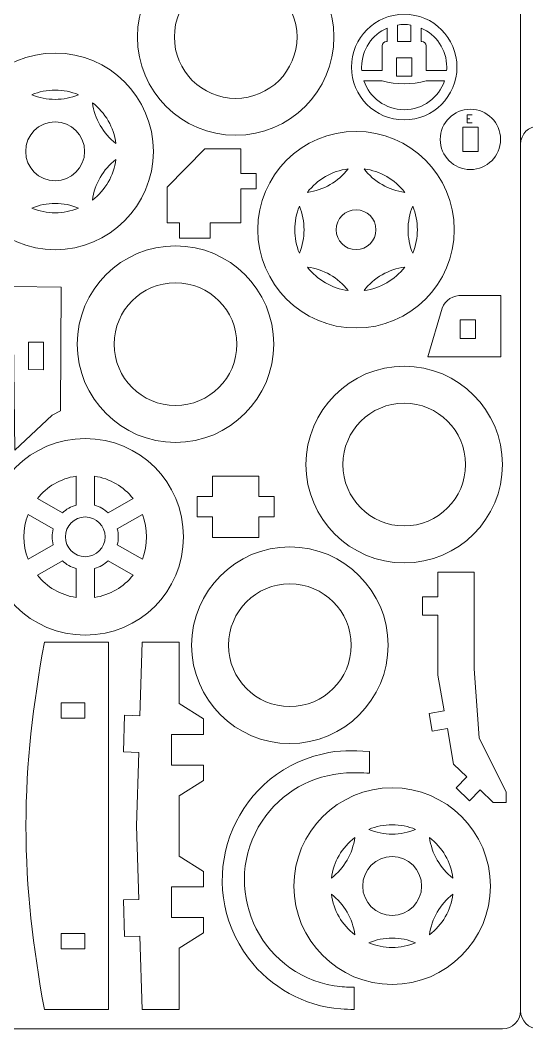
# Model space of a CAD drawing. Header units: centimetres. Extents: x -47.5 to 47.5, y -14.5 to 14.5.
# Drawn here: x -17.82 to -9.4, y -14.5 to 2.25 of the extents above; entities that cross this region are included whole.
import ezdxf

# ---------------------------------------------------------------- set-up
doc = ezdxf.new("R2010")
doc.units = ezdxf.units.CM
doc.header["$MEASUREMENT"] = 0
doc.layers.add('Camada 1', color=7, linetype='Continuous')

msp = doc.modelspace()

# ---------------------------------------------------------------- linework, layer by layer
at = {"layer": 'Camada 1', "color": 6, "lineweight": 9}
for points in [[(-28.2, 14.5), (-28.2, 14.5), (-9.8, 14.5), (-9.8, 14.5), (-9.8, 14.5), (-9.635, 14.5), (-9.5, 14.365), (-9.5, 14.2), (-9.5, 14.2), (-9.5, 14.2), (-9.5, -14.2), (-9.5, -14.2), (-9.5, -14.2), (-9.5, -14.365), (-9.635, -14.5), (-9.8, -14.5), (-9.8, -14.5), (-9.8, -14.5), (-28.2, -14.5), (-28.2, -14.5), (-28.2, -14.5), (-28.365, -14.5), (-28.5, -14.365), (-28.5, -14.2), (-28.5, -14.2), (-28.5, -14.2), (-28.5, 14.2), (-28.5, 14.2), (-28.5, 14.2), (-28.5, 14.365), (-28.365, 14.5), (-28.2, 14.5)], [(-9.2, 0.4919), (-9.2, 0.4919), (9.2, 0.4919), (9.2, 0.4919), (9.2, 0.4919), (9.365, 0.4919), (9.5, 0.3569), (9.5, 0.1919), (9.5, 0.1919), (9.5, 0.1919), (9.5, -14.2), (9.5, -14.2), (9.5, -14.2), (9.5, -14.365), (9.365, -14.5), (9.2, -14.5), (9.2, -14.5), (9.2, -14.5), (-9.2, -14.5), (-9.2, -14.5), (-9.2, -14.5), (-9.365, -14.5), (-9.5, -14.365), (-9.5, -14.2), (-9.5, -14.2), (-9.5, -14.2), (-9.5, 0.1919), (-9.5, 0.1919), (-9.5, 0.1919), (-9.5, 0.3569), (-9.365, 0.4919), (-9.2, 0.4919)]]:
    msp.add_open_spline(points, degree=3, knots=[0, 0, 0, 0, 0.11111111, 0.11111111, 0.11111111, 0.11111111, 0.22222222, 0.22222222, 0.22222222, 0.22222222, 0.33333333, 0.33333333, 0.33333333, 0.33333333, 0.44444444, 0.44444444, 0.44444444, 0.44444444, 0.55555556, 0.55555556, 0.55555556, 0.55555556, 0.66666667, 0.66666667, 0.66666667, 0.66666667, 0.77777778, 0.77777778, 0.77777778, 0.77777778, 1, 1, 1, 1], dxfattribs=at)
at = {"layer": 'Camada 1', "lineweight": 9}
for points, knots in [([(-14.23448, 3.60213), (-13.33302, 3.60213), (-12.60225, 2.87136), (-12.60225, 1.9699), (-12.60225, 1.9699), (-12.60225, 1.06846), (-13.33302, 0.33769), (-14.23448, 0.33769), (-14.23448, 0.33769), (-15.13594, 0.33769), (-15.86671, 1.06846), (-15.86671, 1.9699), (-15.86671, 1.9699), (-15.86671, 2.87136), (-15.13594, 3.60213), (-14.23448, 3.60213)], [0, 0, 0, 0, 0.2, 0.2, 0.2, 0.2, 0.4, 0.4, 0.4, 0.4, 0.6, 0.6, 0.6, 0.6, 1, 1, 1, 1]), ([(-12.31151, 1.46991), (-12.31151, 1.95428), (-11.91885, 2.34695), (-11.43447, 2.34695), (-11.43447, 2.34695), (-10.9501, 2.34695), (-10.55744, 1.95428), (-10.55744, 1.46991), (-10.55744, 1.46991), (-10.55744, 0.98553), (-10.9501, 0.59288), (-11.43447, 0.59288), (-11.43447, 0.59288), (-11.91885, 0.59288), (-12.31151, 0.98553), (-12.31151, 1.46991)], [0, 0, 0, 0, 0.2, 0.2, 0.2, 0.2, 0.4, 0.4, 0.4, 0.4, 0.6, 0.6, 0.6, 0.6, 1, 1, 1, 1]), ([(-17.23448, 1.70215), (-16.33302, 1.70215), (-15.60225, 0.97137), (-15.60225, 0.06991), (-15.60225, 0.06991), (-15.60225, -0.83155), (-16.33302, -1.56232), (-17.23448, -1.56232), (-17.23448, -1.56232), (-18.13594, -1.56232), (-18.86671, -0.83155), (-18.86671, 0.06991), (-18.86671, 0.06991), (-18.86671, 0.97137), (-18.13594, 1.70215), (-17.23448, 1.70215)], [0, 0, 0, 0, 0.2, 0.2, 0.2, 0.2, 0.4, 0.4, 0.4, 0.4, 0.6, 0.6, 0.6, 0.6, 1, 1, 1, 1]), ([(-10.33448, 0.7711), (-10.05767, 0.7711), (-9.83328, 0.54672), (-9.83328, 0.26991), (-9.83328, 0.26991), (-9.83328, -0.00689), (-10.05767, -0.23128), (-10.33448, -0.23128), (-10.33448, -0.23128), (-10.61129, -0.23128), (-10.83568, -0.00689), (-10.83568, 0.26991), (-10.83568, 0.26991), (-10.83568, 0.54672), (-10.61129, 0.7711), (-10.33448, 0.7711)], [0, 0, 0, 0, 0.2, 0.2, 0.2, 0.2, 0.4, 0.4, 0.4, 0.4, 0.6, 0.6, 0.6, 0.6, 1, 1, 1, 1]), ([(-13.86671, -1.23009), (-13.86671, -0.32863), (-13.13594, 0.40216), (-12.23448, 0.40216), (-12.23448, 0.40216), (-11.33302, 0.40216), (-10.60225, -0.32863), (-10.60225, -1.23009), (-10.60225, -1.23009), (-10.60225, -2.13155), (-11.33302, -2.86232), (-12.23448, -2.86232), (-12.23448, -2.86232), (-13.13594, -2.86232), (-13.86671, -2.13155), (-13.86671, -1.23009)], [0, 0, 0, 0, 0.2, 0.2, 0.2, 0.2, 0.4, 0.4, 0.4, 0.4, 0.6, 0.6, 0.6, 0.6, 1, 1, 1, 1]), ([(-15.16991, -1.37042), (-15.16991, -1.37042), (-15.16991, -1.11546), (-15.16991, -1.11546), (-15.16991, -1.11546), (-15.16991, -1.11546), (-15.37387, -1.11546), (-15.37387, -1.11546), (-15.37387, -1.11546), (-15.37387, -1.11546), (-15.37387, -0.52153), (-15.37387, -0.52153), (-15.37387, -0.52153), (-15.37387, -0.52153), (-14.747, 0.11024), (-14.747, 0.11024), (-14.747, 0.11024), (-14.747, 0.11024), (-14.15005, 0.11024), (-14.15005, 0.11024), (-14.15005, 0.11024), (-14.15005, 0.11024), (-14.15005, -0.29833), (-14.15005, -0.29833), (-14.15005, -0.29833), (-14.15005, -0.29833), (-13.89509, -0.29833), (-13.89509, -0.29833), (-13.89509, -0.29833), (-13.89509, -0.29833), (-13.89509, -0.55391), (-13.89509, -0.55391), (-13.89509, -0.55391), (-13.89509, -0.55391), (-14.15005, -0.55391), (-14.15005, -0.55391), (-14.15005, -0.55391), (-14.15005, -0.55391), (-14.15005, -1.11546), (-14.15005, -1.11546), (-14.15005, -1.11546), (-14.15005, -1.11546), (-14.65998, -1.11546), (-14.65998, -1.11546), (-14.65998, -1.11546), (-14.65998, -1.11546), (-14.65998, -1.37042), (-14.65998, -1.37042), (-14.65998, -1.37042), (-14.65998, -1.37042), (-15.16991, -1.37042), (-15.16991, -1.37042)], [0, 0, 0, 0, 0.07142857, 0.07142857, 0.07142857, 0.07142857, 0.14285714, 0.14285714, 0.14285714, 0.14285714, 0.21428571, 0.21428571, 0.21428571, 0.21428571, 0.28571429, 0.28571429, 0.28571429, 0.28571429, 0.35714286, 0.35714286, 0.35714286, 0.35714286, 0.42857143, 0.42857143, 0.42857143, 0.42857143, 0.5, 0.5, 0.5, 0.5, 0.57142857, 0.57142857, 0.57142857, 0.57142857, 0.64285714, 0.64285714, 0.64285714, 0.64285714, 0.71428571, 0.71428571, 0.71428571, 0.71428571, 0.78571429, 0.78571429, 0.78571429, 0.78571429, 0.85714286, 0.85714286, 0.85714286, 0.85714286, 1, 1, 1, 1]), ([(-15.23448, -1.49786), (-14.33301, -1.49786), (-13.60225, -2.22863), (-13.60225, -3.13009), (-13.60225, -3.13009), (-13.60225, -4.03155), (-14.33301, -4.76231), (-15.23448, -4.76231), (-15.23448, -4.76231), (-16.13594, -4.76231), (-16.8667, -4.03155), (-16.8667, -3.13009), (-16.8667, -3.13009), (-16.8667, -2.22863), (-16.13594, -1.49786), (-15.23448, -1.49786)], [0, 0, 0, 0, 0.2, 0.2, 0.2, 0.2, 0.4, 0.4, 0.4, 0.4, 0.6, 0.6, 0.6, 0.6, 1, 1, 1, 1]), ([(-17.28223, -4.31005), (-17.28223, -4.31005), (-17.90472, -4.88918), (-17.90472, -4.88918), (-17.90472, -4.88918), (-17.90472, -4.88918), (-17.93546, -2.17099), (-17.93546, -2.17099), (-17.93546, -2.17099), (-17.93546, -2.17099), (-17.1335, -2.18246), (-17.1335, -2.18246), (-17.1335, -2.18246), (-17.1335, -2.18246), (-17.14477, -4.23907), (-17.14477, -4.23907), (-17.14477, -4.23907), (-17.14477, -4.23907), (-17.28223, -4.31005), (-17.28223, -4.31005)], [0, 0, 0, 0, 0.16666667, 0.16666667, 0.16666667, 0.16666667, 0.33333333, 0.33333333, 0.33333333, 0.33333333, 0.5, 0.5, 0.5, 0.5, 0.66666667, 0.66666667, 0.66666667, 0.66666667, 1, 1, 1, 1]), ([(-9.82974, -2.32015), (-9.82974, -2.32015), (-9.82974, -3.34001), (-9.82974, -3.34001), (-9.82974, -3.34001), (-9.82974, -3.34001), (-11.03923, -3.34003), (-11.03923, -3.34003), (-11.03923, -3.34003), (-11.03923, -3.34003), (-10.80331, -2.53516), (-10.80331, -2.53516), (-10.80331, -2.53516), (-10.76222, -2.39494), (-10.61225, -2.32017), (-10.47226, -2.32017), (-10.47226, -2.32017), (-10.47226, -2.32017), (-9.82974, -2.32015), (-9.82974, -2.32015)], [0, 0, 0, 0, 0.16666667, 0.16666667, 0.16666667, 0.16666667, 0.33333333, 0.33333333, 0.33333333, 0.33333333, 0.5, 0.5, 0.5, 0.5, 0.66666667, 0.66666667, 0.66666667, 0.66666667, 1, 1, 1, 1]), ([(-11.43448, -3.49787), (-10.53302, -3.49787), (-9.80225, -4.22864), (-9.80225, -5.1301), (-9.80225, -5.1301), (-9.80225, -6.03155), (-10.53302, -6.76231), (-11.43448, -6.76231), (-11.43448, -6.76231), (-12.33594, -6.76231), (-13.06671, -6.03155), (-13.06671, -5.1301), (-13.06671, -5.1301), (-13.06671, -4.22864), (-12.33594, -3.49787), (-11.43448, -3.49787)], [0, 0, 0, 0, 0.2, 0.2, 0.2, 0.2, 0.4, 0.4, 0.4, 0.4, 0.6, 0.6, 0.6, 0.6, 1, 1, 1, 1]), ([(-18.36671, -6.33009), (-18.36671, -5.42863), (-17.63593, -4.69785), (-16.73447, -4.69785), (-16.73447, -4.69785), (-15.83301, -4.69785), (-15.10224, -5.42863), (-15.10224, -6.33009), (-15.10224, -6.33009), (-15.10224, -7.23155), (-15.83301, -7.96232), (-16.73447, -7.96232), (-16.73447, -7.96232), (-17.63593, -7.96232), (-18.36671, -7.23155), (-18.36671, -6.33009)], [0, 0, 0, 0, 0.2, 0.2, 0.2, 0.2, 0.4, 0.4, 0.4, 0.4, 0.6, 0.6, 0.6, 0.6, 1, 1, 1, 1]), ([(-13.85191, -5.66005), (-13.85191, -5.66005), (-13.85191, -5.32001), (-13.85191, -5.32001), (-13.85191, -5.32001), (-13.85191, -5.32001), (-14.61702, -5.32001), (-14.61702, -5.32001), (-14.61702, -5.32001), (-14.61702, -5.32001), (-14.61702, -5.66005), (-14.61702, -5.66005), (-14.61702, -5.66005), (-14.61702, -5.66005), (-14.87207, -5.66005), (-14.87207, -5.66005), (-14.87207, -5.66005), (-14.87207, -5.66005), (-14.87207, -6.00011), (-14.87207, -6.00011), (-14.87207, -6.00011), (-14.87207, -6.00011), (-14.61702, -6.00011), (-14.61702, -6.00011), (-14.61702, -6.00011), (-14.61702, -6.00011), (-14.61702, -6.34016), (-14.61702, -6.34016), (-14.61702, -6.34016), (-14.61702, -6.34016), (-13.85191, -6.34016), (-13.85191, -6.34016), (-13.85191, -6.34016), (-13.85191, -6.34016), (-13.85191, -6.00011), (-13.85191, -6.00011), (-13.85191, -6.00011), (-13.85191, -6.00011), (-13.59688, -6.00011), (-13.59688, -6.00011), (-13.59688, -6.00011), (-13.59688, -6.00011), (-13.59688, -5.66005), (-13.59688, -5.66005), (-13.59688, -5.66005), (-13.59688, -5.66005), (-13.85191, -5.66005), (-13.85191, -5.66005)], [0, 0, 0, 0, 0.07692308, 0.07692308, 0.07692308, 0.07692308, 0.15384615, 0.15384615, 0.15384615, 0.15384615, 0.23076923, 0.23076923, 0.23076923, 0.23076923, 0.30769231, 0.30769231, 0.30769231, 0.30769231, 0.38461538, 0.38461538, 0.38461538, 0.38461538, 0.46153846, 0.46153846, 0.46153846, 0.46153846, 0.53846154, 0.53846154, 0.53846154, 0.53846154, 0.61538462, 0.61538462, 0.61538462, 0.61538462, 0.69230769, 0.69230769, 0.69230769, 0.69230769, 0.76923077, 0.76923077, 0.76923077, 0.76923077, 0.84615385, 0.84615385, 0.84615385, 0.84615385, 1, 1, 1, 1]), ([(-13.33448, -6.49786), (-12.43302, -6.49786), (-11.70225, -7.22863), (-11.70225, -8.13009), (-11.70225, -8.13009), (-11.70225, -9.03155), (-12.43302, -9.76231), (-13.33448, -9.76231), (-13.33448, -9.76231), (-14.23594, -9.76231), (-14.96671, -9.03155), (-14.96671, -8.13009), (-14.96671, -8.13009), (-14.96671, -7.22863), (-14.23594, -6.49786), (-13.33448, -6.49786)], [0, 0, 0, 0, 0.2, 0.2, 0.2, 0.2, 0.4, 0.4, 0.4, 0.4, 0.6, 0.6, 0.6, 0.6, 1, 1, 1, 1]), ([(-10.71702, -9.51446), (-10.71702, -9.51446), (-10.96816, -9.5587), (-10.96816, -9.5587), (-10.96816, -9.5587), (-10.96816, -9.5587), (-11.02024, -9.26341), (-11.02024, -9.26341), (-11.02024, -9.26341), (-11.02024, -9.26341), (-10.76909, -9.21917), (-10.76909, -9.21917), (-10.76909, -9.21917), (-10.76909, -9.21917), (-10.87325, -8.6286), (-10.87325, -8.6286), (-10.87325, -8.6286), (-10.87325, -8.6286), (-10.87325, -7.63103), (-10.87325, -7.63103), (-10.87325, -7.63103), (-10.87325, -7.63103), (-11.12826, -7.63097), (-11.12826, -7.63097), (-11.12826, -7.63097), (-11.12826, -7.63097), (-11.12826, -7.32502), (-11.12826, -7.32502), (-11.12826, -7.32502), (-11.12826, -7.32502), (-10.87325, -7.32508), (-10.87325, -7.32508), (-10.87325, -7.32508), (-10.87325, -7.32508), (-10.87325, -6.91714), (-10.87325, -6.91714), (-10.87325, -6.91714), (-10.87325, -6.91714), (-10.2706, -6.91719), (-10.2706, -6.91719), (-10.2706, -6.91719), (-10.2706, -6.91719), (-10.27059, -8.5224), (-10.27059, -8.5224), (-10.27059, -8.5224), (-10.27059, -8.5224), (-10.18685, -9.66578), (-10.18685, -9.66578), (-10.18685, -9.66578), (-10.18685, -9.66578), (-9.7407, -10.56844), (-9.7407, -10.56844), (-9.7407, -10.56844), (-9.7407, -10.56844), (-9.74071, -10.74298), (-9.74071, -10.74298), (-9.74071, -10.74298), (-9.74071, -10.74298), (-9.95494, -10.74304), (-9.95494, -10.74304), (-9.95494, -10.74304), (-9.95494, -10.74304), (-10.17425, -10.53036), (-10.17425, -10.53036), (-10.17425, -10.53036), (-10.17425, -10.53036), (-10.35177, -10.71338), (-10.35177, -10.71338), (-10.35177, -10.71338), (-10.35177, -10.71338), (-10.57109, -10.5007), (-10.57109, -10.5007), (-10.57109, -10.5007), (-10.57109, -10.5007), (-10.39356, -10.3177), (-10.39356, -10.3177), (-10.39356, -10.3177), (-10.39356, -10.3177), (-10.61287, -10.10502), (-10.61287, -10.10502), (-10.61287, -10.10502), (-10.61287, -10.10502), (-10.71702, -9.51446), (-10.71702, -9.51446)], [0, 0, 0, 0, 0.04545455, 0.04545455, 0.04545455, 0.04545455, 0.09090909, 0.09090909, 0.09090909, 0.09090909, 0.13636364, 0.13636364, 0.13636364, 0.13636364, 0.18181818, 0.18181818, 0.18181818, 0.18181818, 0.22727273, 0.22727273, 0.22727273, 0.22727273, 0.27272727, 0.27272727, 0.27272727, 0.27272727, 0.31818182, 0.31818182, 0.31818182, 0.31818182, 0.36363636, 0.36363636, 0.36363636, 0.36363636, 0.40909091, 0.40909091, 0.40909091, 0.40909091, 0.45454545, 0.45454545, 0.45454545, 0.45454545, 0.5, 0.5, 0.5, 0.5, 0.54545455, 0.54545455, 0.54545455, 0.54545455, 0.59090909, 0.59090909, 0.59090909, 0.59090909, 0.63636364, 0.63636364, 0.63636364, 0.63636364, 0.68181818, 0.68181818, 0.68181818, 0.68181818, 0.72727273, 0.72727273, 0.72727273, 0.72727273, 0.77272727, 0.77272727, 0.77272727, 0.77272727, 0.81818182, 0.81818182, 0.81818182, 0.81818182, 0.86363636, 0.86363636, 0.86363636, 0.86363636, 0.90909091, 0.90909091, 0.90909091, 0.90909091, 1, 1, 1, 1]), ([(-17.7192, -11.13009), (-17.7192, -12.20602), (-17.6033, -13.12096), (-17.41325, -14.17997), (-17.41325, -14.17997), (-17.41325, -14.17997), (-16.34975, -14.17997), (-16.34975, -14.17997), (-16.34975, -14.17997), (-16.34975, -14.17997), (-16.34975, -8.0802), (-16.34975, -8.0802), (-16.34975, -8.0802), (-16.34975, -8.0802), (-17.41325, -8.0802), (-17.41325, -8.0802), (-17.41325, -8.0802), (-17.6033, -9.13922), (-17.7192, -10.05415), (-17.7192, -11.13009)], [0, 0, 0, 0, 0.16666667, 0.16666667, 0.16666667, 0.16666667, 0.33333333, 0.33333333, 0.33333333, 0.33333333, 0.5, 0.5, 0.5, 0.5, 0.66666667, 0.66666667, 0.66666667, 0.66666667, 1, 1, 1, 1]), ([(-15.88401, -11.13013), (-15.88401, -11.13013), (-15.84571, -9.91011), (-15.84571, -9.91011), (-15.84571, -9.91011), (-15.84571, -9.91011), (-16.10055, -9.90211), (-16.10055, -9.90211), (-16.10055, -9.90211), (-16.10055, -9.90211), (-16.0814, -9.29215), (-16.0814, -9.29215), (-16.0814, -9.29215), (-16.0814, -9.29215), (-15.82656, -9.30015), (-15.82656, -9.30015), (-15.82656, -9.30015), (-15.82656, -9.30015), (-15.78826, -8.0802), (-15.78826, -8.0802), (-15.78826, -8.0802), (-15.78826, -8.0802), (-15.17635, -8.0802), (-15.17635, -8.0802), (-15.17635, -8.0802), (-15.17635, -8.0802), (-15.17635, -9.10007), (-15.17635, -9.10007), (-15.17635, -9.10007), (-15.17635, -9.10007), (-14.76841, -9.35503), (-14.76841, -9.35503), (-14.76841, -9.35503), (-14.76841, -9.35503), (-14.76841, -9.61), (-14.76841, -9.61), (-14.76841, -9.61), (-14.76841, -9.61), (-15.30235, -9.61), (-15.30235, -9.61), (-15.30235, -9.61), (-15.30235, -9.61), (-15.30235, -10.11978), (-15.30235, -10.11978), (-15.30235, -10.11978), (-15.30235, -10.11978), (-14.76841, -10.11978), (-14.76841, -10.11978), (-14.76841, -10.11978), (-14.76841, -10.11978), (-14.76841, -10.37475), (-14.76841, -10.37475), (-14.76841, -10.37475), (-14.76841, -10.37475), (-15.17635, -10.62971), (-15.17635, -10.62971), (-15.17635, -10.62971), (-15.17635, -10.62971), (-15.17635, -11.63048), (-15.17635, -11.63048), (-15.17635, -11.63048), (-15.17635, -11.63048), (-14.76841, -11.88544), (-14.76841, -11.88544), (-14.76841, -11.88544), (-14.76841, -11.88544), (-14.76841, -12.1404), (-14.76841, -12.1404), (-14.76841, -12.1404), (-14.76841, -12.1404), (-15.30235, -12.1404), (-15.30235, -12.1404), (-15.30235, -12.1404), (-15.30235, -12.1404), (-15.30235, -12.65019), (-15.30235, -12.65019), (-15.30235, -12.65019), (-15.30235, -12.65019), (-14.76841, -12.65019), (-14.76841, -12.65019), (-14.76841, -12.65019), (-14.76841, -12.65019), (-14.76841, -12.90516), (-14.76841, -12.90516), (-14.76841, -12.90516), (-14.76841, -12.90516), (-15.17635, -13.16012), (-15.17635, -13.16012), (-15.17635, -13.16012), (-15.17635, -13.16012), (-15.17635, -14.17998), (-15.17635, -14.17998), (-15.17635, -14.17998), (-15.17635, -14.17998), (-15.78826, -14.17998), (-15.78826, -14.17998), (-15.78826, -14.17998), (-15.78826, -14.17998), (-15.82656, -12.96004), (-15.82656, -12.96004), (-15.82656, -12.96004), (-15.82656, -12.96004), (-16.0814, -12.96804), (-16.0814, -12.96804), (-16.0814, -12.96804), (-16.0814, -12.96804), (-16.10055, -12.35808), (-16.10055, -12.35808), (-16.10055, -12.35808), (-16.10055, -12.35808), (-15.84571, -12.35007), (-15.84571, -12.35007), (-15.84571, -12.35007), (-15.84571, -12.35007), (-15.88401, -11.13013), (-15.88401, -11.13013)], [0, 0, 0, 0, 0.03333333, 0.03333333, 0.03333333, 0.03333333, 0.06666667, 0.06666667, 0.06666667, 0.06666667, 0.1, 0.1, 0.1, 0.1, 0.13333333, 0.13333333, 0.13333333, 0.13333333, 0.16666667, 0.16666667, 0.16666667, 0.16666667, 0.2, 0.2, 0.2, 0.2, 0.23333333, 0.23333333, 0.23333333, 0.23333333, 0.26666667, 0.26666667, 0.26666667, 0.26666667, 0.3, 0.3, 0.3, 0.3, 0.33333333, 0.33333333, 0.33333333, 0.33333333, 0.36666667, 0.36666667, 0.36666667, 0.36666667, 0.4, 0.4, 0.4, 0.4, 0.43333333, 0.43333333, 0.43333333, 0.43333333, 0.46666667, 0.46666667, 0.46666667, 0.46666667, 0.5, 0.5, 0.5, 0.5, 0.53333333, 0.53333333, 0.53333333, 0.53333333, 0.56666667, 0.56666667, 0.56666667, 0.56666667, 0.6, 0.6, 0.6, 0.6, 0.63333333, 0.63333333, 0.63333333, 0.63333333, 0.66666667, 0.66666667, 0.66666667, 0.66666667, 0.7, 0.7, 0.7, 0.7, 0.73333333, 0.73333333, 0.73333333, 0.73333333, 0.76666667, 0.76666667, 0.76666667, 0.76666667, 0.8, 0.8, 0.8, 0.8, 0.83333333, 0.83333333, 0.83333333, 0.83333333, 0.86666667, 0.86666667, 0.86666667, 0.86666667, 0.9, 0.9, 0.9, 0.9, 0.93333333, 0.93333333, 0.93333333, 0.93333333, 1, 1, 1, 1]), ([(-12.01039, -10.2523), (-12.01039, -10.13224), (-12.01039, -10.01219), (-12.01039, -9.89213), (-12.01039, -9.89213), (-12.3264, -9.88206), (-12.48236, -9.86317), (-12.79911, -9.9373), (-12.79911, -9.9373), (-14.31129, -10.29119), (-14.9599, -12.09047), (-14.02155, -13.32791), (-14.02155, -13.32791), (-13.65366, -13.81305), (-13.09688, -14.11953), (-12.49016, -14.1707), (-12.49016, -14.1707), (-12.41546, -14.17701), (-12.34029, -14.17548), (-12.26535, -14.17787), (-12.26535, -14.17787), (-12.26535, -14.05433), (-12.26535, -13.9308), (-12.26535, -13.80726), (-12.26535, -13.80726), (-12.40481, -13.80648), (-12.45092, -13.81), (-12.59773, -13.78591), (-12.59773, -13.78591), (-13.86714, -13.57765), (-14.50329, -12.12653), (-13.79663, -11.05172), (-13.79663, -11.05172), (-13.48008, -10.57025), (-12.96742, -10.2841), (-12.3925, -10.25158), (-12.3925, -10.25158), (-12.27246, -10.2448), (-12.13252, -10.2523), (-12.01039, -10.2523)], [0, 0, 0, 0, 0.09090909, 0.09090909, 0.09090909, 0.09090909, 0.18181818, 0.18181818, 0.18181818, 0.18181818, 0.27272727, 0.27272727, 0.27272727, 0.27272727, 0.36363636, 0.36363636, 0.36363636, 0.36363636, 0.45454545, 0.45454545, 0.45454545, 0.45454545, 0.54545455, 0.54545455, 0.54545455, 0.54545455, 0.63636364, 0.63636364, 0.63636364, 0.63636364, 0.72727273, 0.72727273, 0.72727273, 0.72727273, 0.81818182, 0.81818182, 0.81818182, 0.81818182, 1, 1, 1, 1]), ([(-11.63448, -10.49785), (-10.73303, -10.49785), (-10.00225, -11.22863), (-10.00225, -12.13009), (-10.00225, -12.13009), (-10.00225, -13.03155), (-10.73303, -13.76232), (-11.63448, -13.76232), (-11.63448, -13.76232), (-12.53593, -13.76232), (-13.2667, -13.03155), (-13.2667, -12.13009), (-13.2667, -12.13009), (-13.2667, -11.22863), (-12.53593, -10.49785), (-11.63448, -10.49785)], [0, 0, 0, 0, 0.2, 0.2, 0.2, 0.2, 0.4, 0.4, 0.4, 0.4, 0.6, 0.6, 0.6, 0.6, 1, 1, 1, 1])]:
    msp.add_open_spline(points, degree=3, knots=knots, dxfattribs=at)
at = {"layer": 'Camada 1', "color": 114, "lineweight": 9}
for points, knots in [([(-14.23447, 2.98875), (-13.6718, 2.98875), (-13.21565, 2.5326), (-13.21565, 1.96991), (-13.21565, 1.96991), (-13.21565, 1.40724), (-13.6718, 0.9511), (-14.23447, 0.9511), (-14.23447, 0.9511), (-14.79716, 0.9511), (-15.25331, 1.40724), (-15.25331, 1.96991), (-15.25331, 1.96991), (-15.25331, 2.5326), (-14.79716, 2.98875), (-14.23447, 2.98875)], [0, 0, 0, 0, 0.2, 0.2, 0.2, 0.2, 0.4, 0.4, 0.4, 0.4, 0.6, 0.6, 0.6, 0.6, 1, 1, 1, 1]), ([(-12.1395, 1.41234), (-12.1395, 1.41234), (-11.80034, 1.41234), (-11.80034, 1.41234), (-11.80034, 1.41234), (-11.80034, 1.41234), (-11.80034, 1.82132), (-11.80034, 1.82132), (-11.80034, 1.82132), (-11.80034, 1.86179), (-11.76722, 1.89491), (-11.72675, 1.89491), (-11.72675, 1.89491), (-11.72675, 1.89491), (-11.71567, 1.89491), (-11.71567, 1.89491), (-11.71567, 1.89491), (-11.71567, 1.89491), (-11.71567, 2.11912), (-11.71567, 2.11912), (-11.71567, 2.11912), (-11.96642, 2.01036), (-12.14184, 1.76063), (-12.14184, 1.46991), (-12.14184, 1.46991), (-12.14184, 1.45053), (-12.14102, 1.43134), (-12.1395, 1.41234)], [0, 0, 0, 0, 0.125, 0.125, 0.125, 0.125, 0.25, 0.25, 0.25, 0.25, 0.375, 0.375, 0.375, 0.375, 0.5, 0.5, 0.5, 0.5, 0.625, 0.625, 0.625, 0.625, 0.75, 0.75, 0.75, 0.75, 1, 1, 1, 1]), ([(-11.32259, 1.89491), (-11.32259, 1.89491), (-11.32259, 2.16844), (-11.32259, 2.16844), (-11.32259, 2.16844), (-11.35903, 2.17422), (-11.39639, 2.17728), (-11.43447, 2.17728), (-11.43447, 2.17728), (-11.47255, 2.17728), (-11.50991, 2.17423), (-11.54635, 2.16844), (-11.54635, 2.16844), (-11.54635, 2.16844), (-11.54635, 1.89491), (-11.54635, 1.89491), (-11.54635, 1.89491), (-11.54635, 1.89491), (-11.32259, 1.89491), (-11.32259, 1.89491)], [0, 0, 0, 0, 0.16666667, 0.16666667, 0.16666667, 0.16666667, 0.33333333, 0.33333333, 0.33333333, 0.33333333, 0.5, 0.5, 0.5, 0.5, 0.66666667, 0.66666667, 0.66666667, 0.66666667, 1, 1, 1, 1]), ([(-11.0686, 1.41234), (-11.0686, 1.41234), (-10.72945, 1.41234), (-10.72945, 1.41234), (-10.72945, 1.41234), (-10.72792, 1.43134), (-10.72711, 1.45053), (-10.72711, 1.46991), (-10.72711, 1.46991), (-10.72711, 1.76063), (-10.90252, 2.01036), (-11.15327, 2.11911), (-11.15327, 2.11911), (-11.15327, 2.11911), (-11.15327, 1.89491), (-11.15327, 1.89491), (-11.15327, 1.89491), (-11.15327, 1.89491), (-11.14219, 1.89491), (-11.14219, 1.89491), (-11.14219, 1.89491), (-11.10171, 1.89491), (-11.0686, 1.86179), (-11.0686, 1.82132), (-11.0686, 1.82132), (-11.0686, 1.82132), (-11.0686, 1.41234), (-11.0686, 1.41234)], [0, 0, 0, 0, 0.125, 0.125, 0.125, 0.125, 0.25, 0.25, 0.25, 0.25, 0.375, 0.375, 0.375, 0.375, 0.5, 0.5, 0.5, 0.5, 0.625, 0.625, 0.625, 0.625, 0.75, 0.75, 0.75, 0.75, 1, 1, 1, 1]), ([(-11.56198, 1.62293), (-11.56198, 1.62293), (-11.56198, 1.31688), (-11.56198, 1.31688), (-11.56198, 1.31688), (-11.56198, 1.31688), (-11.30695, 1.31688), (-11.30695, 1.31688), (-11.30695, 1.31688), (-11.30695, 1.31688), (-11.30695, 1.62293), (-11.30695, 1.62293), (-11.30695, 1.62293), (-11.30695, 1.62293), (-11.56198, 1.62293), (-11.56198, 1.62293)], [0, 0, 0, 0, 0.2, 0.2, 0.2, 0.2, 0.4, 0.4, 0.4, 0.4, 0.6, 0.6, 0.6, 0.6, 1, 1, 1, 1]), ([(-11.0686, 1.24301), (-11.30781, 1.17528), (-11.56113, 1.17528), (-11.80034, 1.24301), (-11.80034, 1.24301), (-11.80034, 1.24301), (-12.10467, 1.24301), (-12.10467, 1.24301), (-12.10467, 1.24301), (-12.01012, 0.96365), (-11.74577, 0.76255), (-11.43447, 0.76255), (-11.43447, 0.76255), (-11.12317, 0.76255), (-10.85883, 0.96365), (-10.76428, 1.24301), (-10.76428, 1.24301), (-10.76428, 1.24301), (-11.0686, 1.24301), (-11.0686, 1.24301)], [0, 0, 0, 0, 0.16666667, 0.16666667, 0.16666667, 0.16666667, 0.33333333, 0.33333333, 0.33333333, 0.33333333, 0.5, 0.5, 0.5, 0.5, 0.66666667, 0.66666667, 0.66666667, 0.66666667, 1, 1, 1, 1]), ([(-16.8446, 1.0112), (-17.09424, 1.11459), (-17.37474, 1.11459), (-17.62438, 1.0112), (-17.62438, 1.0112), (-17.37474, 0.9078), (-17.09424, 0.9078), (-16.8446, 1.0112)], [0, 0, 0, 0, 0.33333333, 0.33333333, 0.33333333, 0.33333333, 1, 1, 1, 1]), ([(-16.22437, 0.2029), (-16.25964, 0.47079), (-16.39989, 0.71372), (-16.61425, 0.87823), (-16.61425, 0.87823), (-16.57898, 0.61032), (-16.43873, 0.36741), (-16.22437, 0.2029)], [0, 0, 0, 0, 0.33333333, 0.33333333, 0.33333333, 0.33333333, 1, 1, 1, 1]), ([(-17.23448, 0.55956), (-16.96406, 0.55956), (-16.74484, 0.34033), (-16.74484, 0.06991), (-16.74484, 0.06991), (-16.74484, -0.2005), (-16.96406, -0.41972), (-17.23448, -0.41972), (-17.23448, -0.41972), (-17.5049, -0.41972), (-17.72413, -0.2005), (-17.72413, 0.06991), (-17.72413, 0.06991), (-17.72413, 0.34033), (-17.5049, 0.55956), (-17.23448, 0.55956)], [0, 0, 0, 0, 0.2, 0.2, 0.2, 0.2, 0.4, 0.4, 0.4, 0.4, 0.6, 0.6, 0.6, 0.6, 1, 1, 1, 1]), ([(-10.20678, 0.47442), (-10.20678, 0.47442), (-10.20678, 0.06638), (-10.20678, 0.06638), (-10.20678, 0.06638), (-10.20678, 0.06638), (-10.46181, 0.06638), (-10.46181, 0.06638), (-10.46181, 0.06638), (-10.46181, 0.06638), (-10.46181, 0.47442), (-10.46181, 0.47442), (-10.46181, 0.47442), (-10.46181, 0.47442), (-10.20678, 0.47442), (-10.20678, 0.47442)], [0, 0, 0, 0, 0.2, 0.2, 0.2, 0.2, 0.4, 0.4, 0.4, 0.4, 0.6, 0.6, 0.6, 0.6, 1, 1, 1, 1]), ([(-16.61427, -0.73837), (-16.39989, -0.57389), (-16.25963, -0.33096), (-16.22436, -0.06308), (-16.22436, -0.06308), (-16.43873, -0.22756), (-16.57898, -0.47049), (-16.61427, -0.73837)], [0, 0, 0, 0, 0.33333333, 0.33333333, 0.33333333, 0.33333333, 1, 1, 1, 1]), ([(-12.36747, -0.21998), (-12.63536, -0.25523), (-12.87829, -0.39549), (-13.04279, -0.60986), (-13.04279, -0.60986), (-12.77489, -0.57458), (-12.53198, -0.43434), (-12.36747, -0.21998)], [0, 0, 0, 0, 0.33333333, 0.33333333, 0.33333333, 0.33333333, 1, 1, 1, 1]), ([(-11.4262, -0.60986), (-11.59068, -0.39549), (-11.8336, -0.25523), (-12.10149, -0.21997), (-12.10149, -0.21997), (-11.93701, -0.43433), (-11.69408, -0.57458), (-11.4262, -0.60986)], [0, 0, 0, 0, 0.33333333, 0.33333333, 0.33333333, 0.33333333, 1, 1, 1, 1]), ([(-17.62438, -0.87136), (-17.37474, -0.97477), (-17.09423, -0.97478), (-16.8446, -0.87138), (-16.8446, -0.87138), (-17.09423, -0.76797), (-17.37473, -0.76797), (-17.62438, -0.87136)], [0, 0, 0, 0, 0.33333333, 0.33333333, 0.33333333, 0.33333333, 1, 1, 1, 1]), ([(-13.17576, -0.84021), (-13.27916, -1.08985), (-13.27916, -1.37035), (-13.17576, -1.61998), (-13.17576, -1.61998), (-13.07237, -1.37035), (-13.07237, -1.08985), (-13.17576, -0.84021)], [0, 0, 0, 0, 0.33333333, 0.33333333, 0.33333333, 0.33333333, 1, 1, 1, 1]), ([(-12.56462, -1.23009), (-12.56462, -1.41242), (-12.41682, -1.56021), (-12.23448, -1.56021), (-12.23448, -1.56021), (-12.05216, -1.56021), (-11.90436, -1.41242), (-11.90436, -1.23009), (-11.90436, -1.23009), (-11.90436, -1.04776), (-12.05216, -0.89996), (-12.23448, -0.89996), (-12.23448, -0.89996), (-12.41682, -0.89996), (-12.56462, -1.04776), (-12.56462, -1.23009)], [0, 0, 0, 0, 0.2, 0.2, 0.2, 0.2, 0.4, 0.4, 0.4, 0.4, 0.6, 0.6, 0.6, 0.6, 1, 1, 1, 1]), ([(-11.29321, -1.61998), (-11.1898, -1.37035), (-11.18979, -1.08984), (-11.2932, -0.84021), (-11.2932, -0.84021), (-11.3966, -1.08984), (-11.3966, -1.37034), (-11.29321, -1.61998)], [0, 0, 0, 0, 0.33333333, 0.33333333, 0.33333333, 0.33333333, 1, 1, 1, 1]), ([(-13.04278, -1.85031), (-12.87829, -2.06468), (-12.63539, -2.20493), (-12.36748, -2.24021), (-12.36748, -2.24021), (-12.53198, -2.02584), (-12.77489, -1.88558), (-13.04278, -1.85031)], [0, 0, 0, 0, 0.33333333, 0.33333333, 0.33333333, 0.33333333, 1, 1, 1, 1]), ([(-12.1015, -2.24019), (-11.83361, -2.20493), (-11.59068, -2.0647), (-11.4262, -1.85033), (-11.4262, -1.85033), (-11.69408, -1.8856), (-11.93701, -2.02585), (-12.1015, -2.24019)], [0, 0, 0, 0, 0.33333333, 0.33333333, 0.33333333, 0.33333333, 1, 1, 1, 1]), ([(-15.23447, -2.11124), (-14.67178, -2.11124), (-14.21563, -2.56739), (-14.21563, -3.13008), (-14.21563, -3.13008), (-14.21563, -3.69275), (-14.67178, -4.1489), (-15.23447, -4.1489), (-15.23447, -4.1489), (-15.79714, -4.1489), (-16.25329, -3.69275), (-16.25329, -3.13008), (-16.25329, -3.13008), (-16.25329, -2.56739), (-15.79714, -2.11124), (-15.23447, -2.11124)], [0, 0, 0, 0, 0.2, 0.2, 0.2, 0.2, 0.4, 0.4, 0.4, 0.4, 0.6, 0.6, 0.6, 0.6, 1, 1, 1, 1]), ([(-10.50616, -3.03451), (-10.50616, -3.03451), (-10.25036, -3.03449), (-10.25036, -3.03449), (-10.25036, -3.03449), (-10.25036, -3.03449), (-10.25036, -2.729), (-10.25036, -2.729), (-10.25036, -2.729), (-10.25036, -2.729), (-10.50616, -2.729), (-10.50616, -2.729), (-10.50616, -2.729), (-10.50616, -2.729), (-10.50616, -3.03451), (-10.50616, -3.03451)], [0, 0, 0, 0, 0.2, 0.2, 0.2, 0.2, 0.4, 0.4, 0.4, 0.4, 0.6, 0.6, 0.6, 0.6, 1, 1, 1, 1]), ([(-17.42651, -3.09887), (-17.42651, -3.09887), (-17.67631, -3.09764), (-17.67631, -3.09764), (-17.67631, -3.09764), (-17.67631, -3.09764), (-17.67838, -3.55322), (-17.67838, -3.55322), (-17.67838, -3.55322), (-17.67838, -3.55322), (-17.42863, -3.55438), (-17.42863, -3.55438), (-17.42863, -3.55438), (-17.42863, -3.55438), (-17.42651, -3.09887), (-17.42651, -3.09887)], [0, 0, 0, 0, 0.2, 0.2, 0.2, 0.2, 0.4, 0.4, 0.4, 0.4, 0.6, 0.6, 0.6, 0.6, 1, 1, 1, 1]), ([(-11.43447, -4.11125), (-10.87179, -4.11125), (-10.41564, -4.5674), (-10.41564, -5.13009), (-10.41564, -5.13009), (-10.41564, -5.69276), (-10.87179, -6.1489), (-11.43447, -6.1489), (-11.43447, -6.1489), (-11.99716, -6.1489), (-12.4533, -5.69276), (-12.4533, -5.13009), (-12.4533, -5.13009), (-12.4533, -4.5674), (-11.99716, -4.11125), (-11.43447, -4.11125)], [0, 0, 0, 0, 0.2, 0.2, 0.2, 0.2, 0.4, 0.4, 0.4, 0.4, 0.6, 0.6, 0.6, 0.6, 1, 1, 1, 1]), ([(-17.11443, -5.93403), (-17.05135, -5.87347), (-16.97381, -5.82788), (-16.88751, -5.80288), (-16.88751, -5.80288), (-16.88751, -5.80288), (-16.88751, -5.32268), (-16.88751, -5.32268), (-16.88751, -5.32268), (-17.14662, -5.36172), (-17.37374, -5.49836), (-17.53027, -5.69394), (-17.53027, -5.69394), (-17.53027, -5.69394), (-17.11443, -5.93403), (-17.11443, -5.93403)], [0, 0, 0, 0, 0.2, 0.2, 0.2, 0.2, 0.4, 0.4, 0.4, 0.4, 0.6, 0.6, 0.6, 0.6, 1, 1, 1, 1]), ([(-16.58146, -5.80288), (-16.49517, -5.82788), (-16.41763, -5.87349), (-16.35453, -5.93403), (-16.35453, -5.93403), (-16.35453, -5.93403), (-15.93869, -5.69394), (-15.93869, -5.69394), (-15.93869, -5.69394), (-16.09524, -5.49836), (-16.32235, -5.36172), (-16.58146, -5.32268), (-16.58146, -5.32268), (-16.58146, -5.32268), (-16.58146, -5.80288), (-16.58146, -5.80288)], [0, 0, 0, 0, 0.2, 0.2, 0.2, 0.2, 0.4, 0.4, 0.4, 0.4, 0.6, 0.6, 0.6, 0.6, 1, 1, 1, 1]), ([(-17.28333, -6.33009), (-17.28333, -6.28491), (-17.27783, -6.24103), (-17.26754, -6.19902), (-17.26754, -6.19902), (-17.26754, -6.19902), (-17.68354, -5.95885), (-17.68354, -5.95885), (-17.68354, -5.95885), (-17.7766, -6.19659), (-17.77664, -6.4636), (-17.68354, -6.70133), (-17.68354, -6.70133), (-17.68354, -6.70133), (-17.26754, -6.46116), (-17.26754, -6.46116), (-17.26754, -6.46116), (-17.27783, -6.41915), (-17.28333, -6.37527), (-17.28333, -6.33009)], [0, 0, 0, 0, 0.16666667, 0.16666667, 0.16666667, 0.16666667, 0.33333333, 0.33333333, 0.33333333, 0.33333333, 0.5, 0.5, 0.5, 0.5, 0.66666667, 0.66666667, 0.66666667, 0.66666667, 1, 1, 1, 1]), ([(-17.06461, -6.33009), (-17.06461, -6.14776), (-16.91681, -5.99995), (-16.73448, -5.99995), (-16.73448, -5.99995), (-16.55216, -5.99995), (-16.40436, -6.14776), (-16.40436, -6.33009), (-16.40436, -6.33009), (-16.40436, -6.51242), (-16.55216, -6.66022), (-16.73448, -6.66022), (-16.73448, -6.66022), (-16.91681, -6.66022), (-17.06461, -6.51242), (-17.06461, -6.33009)], [0, 0, 0, 0, 0.2, 0.2, 0.2, 0.2, 0.4, 0.4, 0.4, 0.4, 0.6, 0.6, 0.6, 0.6, 1, 1, 1, 1]), ([(-16.20142, -6.19902), (-16.18037, -6.285), (-16.18037, -6.37518), (-16.20142, -6.46116), (-16.20142, -6.46116), (-16.20142, -6.46116), (-15.78543, -6.70133), (-15.78543, -6.70133), (-15.78543, -6.70133), (-15.69234, -6.46357), (-15.69235, -6.19662), (-15.78543, -5.95885), (-15.78543, -5.95885), (-15.78543, -5.95885), (-16.20142, -6.19902), (-16.20142, -6.19902)], [0, 0, 0, 0, 0.2, 0.2, 0.2, 0.2, 0.4, 0.4, 0.4, 0.4, 0.6, 0.6, 0.6, 0.6, 1, 1, 1, 1]), ([(-16.88751, -6.85729), (-16.97381, -6.8323), (-17.05134, -6.7867), (-17.11443, -6.72615), (-17.11443, -6.72615), (-17.11443, -6.72615), (-17.53026, -6.96622), (-17.53026, -6.96622), (-17.53026, -6.96622), (-17.37371, -7.16179), (-17.14662, -7.29844), (-16.88751, -7.33747), (-16.88751, -7.33747), (-16.88751, -7.33747), (-16.88751, -6.85729), (-16.88751, -6.85729)], [0, 0, 0, 0, 0.2, 0.2, 0.2, 0.2, 0.4, 0.4, 0.4, 0.4, 0.6, 0.6, 0.6, 0.6, 1, 1, 1, 1]), ([(-16.35453, -6.72615), (-16.41763, -6.7867), (-16.49516, -6.8323), (-16.58146, -6.85729), (-16.58146, -6.85729), (-16.58146, -6.85729), (-16.58146, -7.33747), (-16.58146, -7.33747), (-16.58146, -7.33747), (-16.32236, -7.29843), (-16.09524, -7.1618), (-15.93871, -6.96622), (-15.93871, -6.96622), (-15.93871, -6.96622), (-16.35453, -6.72615), (-16.35453, -6.72615)], [0, 0, 0, 0, 0.2, 0.2, 0.2, 0.2, 0.4, 0.4, 0.4, 0.4, 0.6, 0.6, 0.6, 0.6, 1, 1, 1, 1]), ([(-13.33447, -7.11124), (-12.77178, -7.11124), (-12.31563, -7.56739), (-12.31563, -8.13008), (-12.31563, -8.13008), (-12.31563, -8.69275), (-12.77178, -9.1489), (-13.33447, -9.1489), (-13.33447, -9.1489), (-13.89714, -9.1489), (-14.35329, -8.69275), (-14.35329, -8.13008), (-14.35329, -8.13008), (-14.35329, -7.56739), (-13.89714, -7.11124), (-13.33447, -7.11124)], [0, 0, 0, 0, 0.2, 0.2, 0.2, 0.2, 0.4, 0.4, 0.4, 0.4, 0.6, 0.6, 0.6, 0.6, 1, 1, 1, 1]), ([(-17.13164, -9.3428), (-17.13164, -9.3428), (-16.74069, -9.3428), (-16.74069, -9.3428), (-16.74069, -9.3428), (-16.74069, -9.3428), (-16.74069, -9.08784), (-16.74069, -9.08784), (-16.74069, -9.08784), (-16.74069, -9.08784), (-17.13164, -9.08784), (-17.13164, -9.08784), (-17.13164, -9.08784), (-17.13164, -9.08784), (-17.13164, -9.3428), (-17.13164, -9.3428)], [0, 0, 0, 0, 0.2, 0.2, 0.2, 0.2, 0.4, 0.4, 0.4, 0.4, 0.6, 0.6, 0.6, 0.6, 1, 1, 1, 1]), ([(-11.2446, -11.1888), (-11.49425, -11.08541), (-11.77475, -11.08541), (-12.02438, -11.1888), (-12.02438, -11.1888), (-11.77475, -11.2922), (-11.49425, -11.2922), (-11.2446, -11.1888)], [0, 0, 0, 0, 0.33333333, 0.33333333, 0.33333333, 0.33333333, 1, 1, 1, 1]), ([(-12.2547, -11.32179), (-12.46907, -11.48628), (-12.60932, -11.72918), (-12.6446, -11.99709), (-12.6446, -11.99709), (-12.43022, -11.83259), (-12.28998, -11.58968), (-12.2547, -11.32179)], [0, 0, 0, 0, 0.33333333, 0.33333333, 0.33333333, 0.33333333, 1, 1, 1, 1]), ([(-10.62437, -11.9971), (-10.65964, -11.72921), (-10.79989, -11.48628), (-11.01425, -11.32178), (-11.01425, -11.32178), (-10.97898, -11.58968), (-10.83873, -11.83259), (-10.62437, -11.9971)], [0, 0, 0, 0, 0.33333333, 0.33333333, 0.33333333, 0.33333333, 1, 1, 1, 1]), ([(-11.63448, -11.64044), (-11.36406, -11.64044), (-11.14484, -11.85967), (-11.14484, -12.13009), (-11.14484, -12.13009), (-11.14484, -12.40051), (-11.36406, -12.61972), (-11.63448, -12.61972), (-11.63448, -12.61972), (-11.90491, -12.61972), (-12.12412, -12.40051), (-12.12412, -12.13009), (-12.12412, -12.13009), (-12.12412, -11.85967), (-11.90491, -11.64044), (-11.63448, -11.64044)], [0, 0, 0, 0, 0.2, 0.2, 0.2, 0.2, 0.4, 0.4, 0.4, 0.4, 0.6, 0.6, 0.6, 0.6, 1, 1, 1, 1]), ([(-12.64459, -12.26306), (-12.60932, -12.53096), (-12.46908, -12.77389), (-12.25472, -12.93837), (-12.25472, -12.93837), (-12.28999, -12.67049), (-12.43023, -12.42756), (-12.64459, -12.26306)], [0, 0, 0, 0, 0.33333333, 0.33333333, 0.33333333, 0.33333333, 1, 1, 1, 1]), ([(-11.01426, -12.93837), (-10.79989, -12.77389), (-10.65963, -12.53097), (-10.62436, -12.26308), (-10.62436, -12.26308), (-10.83872, -12.42756), (-10.97897, -12.67049), (-11.01426, -12.93837)], [0, 0, 0, 0, 0.33333333, 0.33333333, 0.33333333, 0.33333333, 1, 1, 1, 1]), ([(-16.74069, -12.91737), (-16.74069, -12.91737), (-16.74069, -13.17234), (-16.74069, -13.17234), (-16.74069, -13.17234), (-16.74069, -13.17234), (-17.13164, -13.17234), (-17.13164, -13.17234), (-17.13164, -13.17234), (-17.13164, -13.17234), (-17.13164, -12.91737), (-17.13164, -12.91737), (-17.13164, -12.91737), (-17.13164, -12.91737), (-16.74069, -12.91737), (-16.74069, -12.91737)], [0, 0, 0, 0, 0.2, 0.2, 0.2, 0.2, 0.4, 0.4, 0.4, 0.4, 0.6, 0.6, 0.6, 0.6, 1, 1, 1, 1]), ([(-12.02437, -13.07136), (-11.77475, -13.17477), (-11.49423, -13.17478), (-11.2446, -13.07138), (-11.2446, -13.07138), (-11.49423, -12.96797), (-11.77473, -12.96797), (-12.02437, -13.07136)], [0, 0, 0, 0, 0.33333333, 0.33333333, 0.33333333, 0.33333333, 1, 1, 1, 1])]:
    msp.add_open_spline(points, degree=3, knots=knots, dxfattribs=at)
at = {"layer": 'Camada 1', "color": 5, "lineweight": 9}
msp.add_open_spline([(-10.30432, 0.54216), (-10.30432, 0.54216), (-10.387, 0.54216), (-10.387, 0.54216), (-10.387, 0.54216), (-10.387, 0.54216), (-10.387, 0.6761), (-10.387, 0.6761), (-10.387, 0.6761), (-10.387, 0.6761), (-10.30432, 0.6761), (-10.30432, 0.6761)], degree=3, knots=[0, 0, 0, 0, 0.25, 0.25, 0.25, 0.25, 0.5, 0.5, 0.5, 0.5, 1, 1, 1, 1], dxfattribs=at)
msp.add_open_spline([(-10.387, 0.60912), (-10.387, 0.60912), (-10.34566, 0.60912), (-10.34566, 0.60912)], degree=3, dxfattribs=at)

doc.saveas('drawing.dxf')
